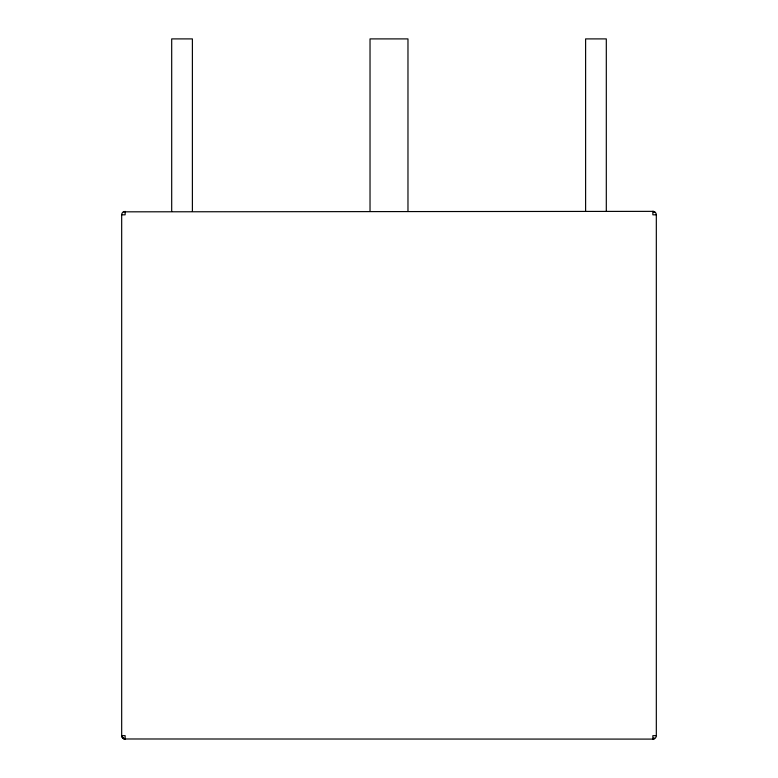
<?xml version="1.0" encoding="UTF-8"?>
<svg xmlns="http://www.w3.org/2000/svg" width="778" height="778" viewBox="0 0 778 778"><rect width="100%" height="100%" fill="white"/><g stroke="black" fill="none" stroke-linecap="round" stroke-linejoin="round"><path stroke-width="1.17" d="M653.763 211.48L652.868 211.48L655.154 212.52L652.868 211.363L123.41 211.83M124.237 211.48A3.452 3.452 0 0 0 121.679 214.816L121.679 735.648A3.452 3.452 0 0 0 124.237 738.983L652.868 739.1L653.997 738.487L652.868 738.983L653.763 738.983A3.452 3.452 0 0 0 656.321 735.648L656.321 214.816A3.452 3.452 0 0 0 652.868 211.363L652.868 214.816L656.321 214.816M124.237 738.983L125.132 738.983L124.003 738.487L125.132 738.633L122.691 738.089L121.679 735.648L125.132 735.648L125.132 739.1M121.679 214.816L125.132 214.816L125.132 211.363M656.321 735.648L652.868 735.648L652.868 739.1M653.763 738.983L652.868 738.633L654.065 737.943L654.59 738.633M606.305 211.363L606.305 38.9L585.61 38.9L585.61 211.363M407.973 211.363L407.973 38.9L370.027 38.9L370.027 211.363M192.39 211.363L192.39 38.9L171.695 38.9L171.695 211.363M122.477 737.213L123.41 738.633L122.477 737.213"/></g></svg>
